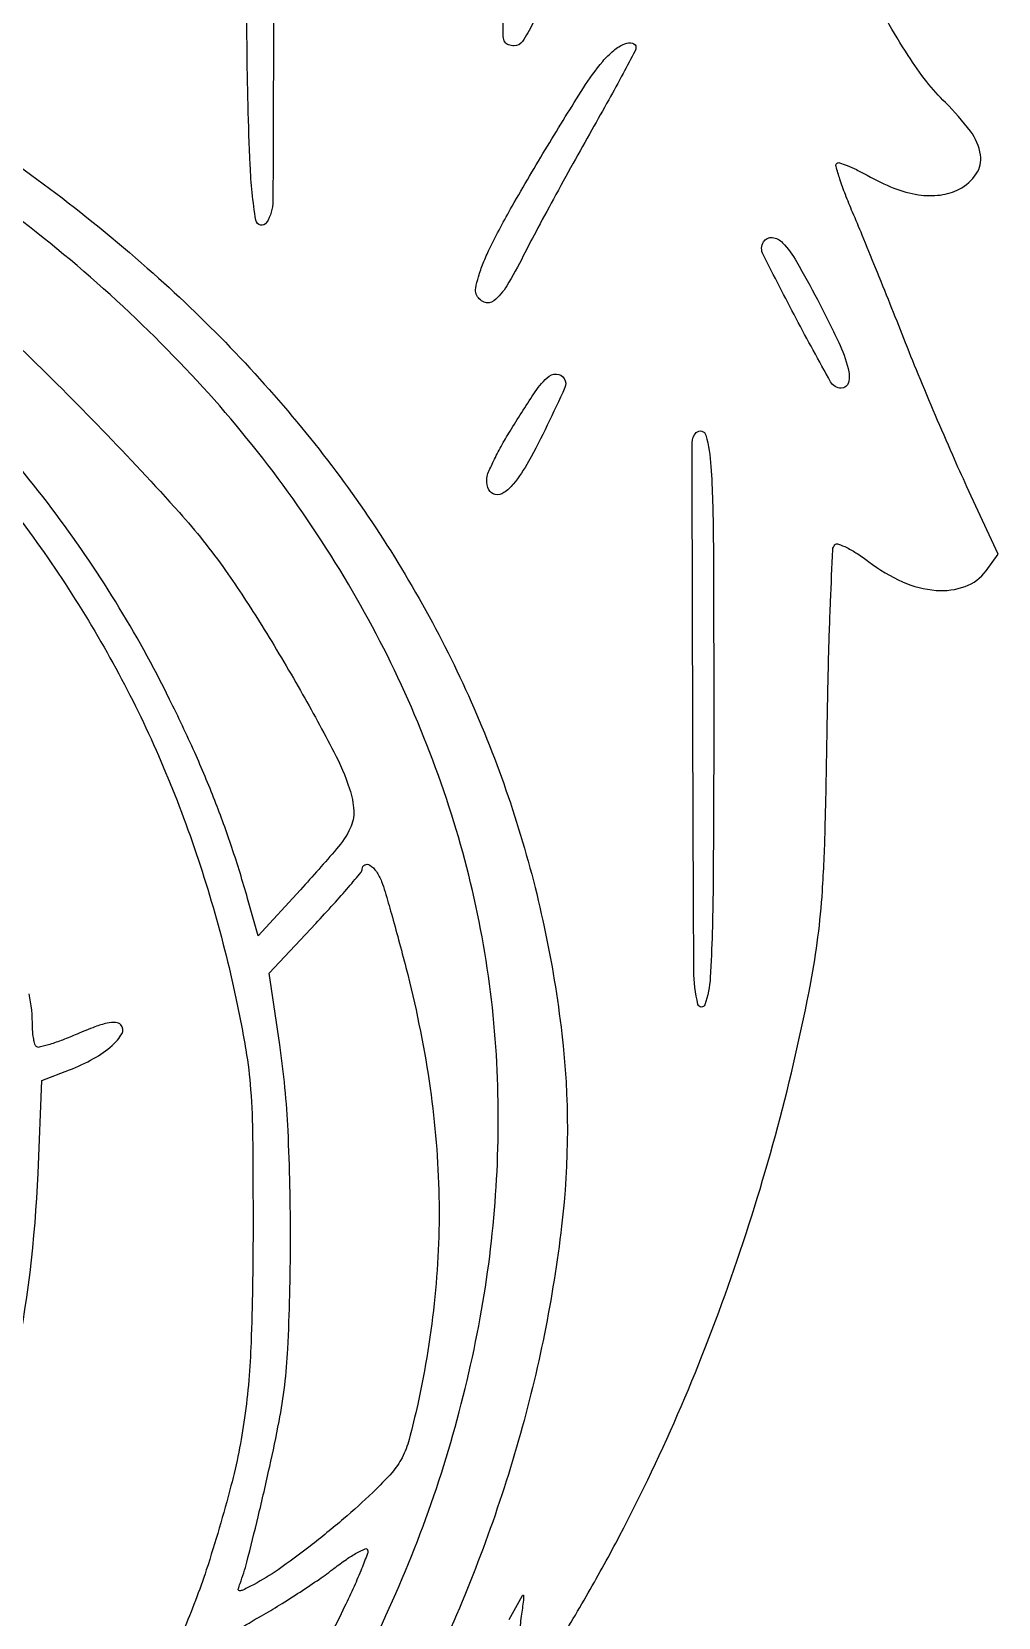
# Model space of a CAD drawing. Extents: x 118 to 879, y 65 to 960.
# Drawn here: x 723.9 to 879.2, y 255 to 509.8 of the extents above; entities that cross this region are included whole.
import ezdxf

# ---------------------------------------------------------------- set-up
doc = ezdxf.new("R2010")
doc.units = 0

msp = doc.modelspace()

# ---------------------------------------------------------------- linework, layer by layer
for points in [[(762.055504, 631.896291, -0.124002), (763.052751, 627.901762, -0.000203), (762.871459, 555.353289, -0.000179), (762.633935, 482.571865, -0.143185), (761.611617, 479.121584, -0.68815), (759.883381, 479.48481, -0.028317), (758.977312, 488.375386, -0.009297), (758.469087, 507.658624, -0.000859), (758.180814, 555.406272, -0.000757), (758.100889, 583.906512, -0.001205), (758.128183, 608.291046, -0.000235), (758.214137, 629.783109, -0.060432), (758.449866, 631.656272, -0.06118), (759.098206, 633.33724, -0.259075), (759.972306, 633.901803, -0.237327), (760.977919, 633.477154, -0.053502)], [(817.939327, 546.25, -0.076271), (817.705782, 545.015041, -0.001886), (815.765195, 539.579687, -0.004033), (813.407793, 533.215817, -0.002731), (810.623227, 526, -0.003226), (806.698402, 516.179314, -0.018593), (804.397434, 511.079468, -0.031166), (802.73502, 508.198313, -0.251391), (801.4339, 507.5, -0.083979), (800.494916, 507.658831, -0.175752), (799.928009, 508.120163, -0.11806), (799.654865, 508.988589, -0.028806), (799.63657, 510.5, -0.084301), (800.568486, 514.794362, -0.003931), (806.240248, 528.601788, -0.004055), (812.117013, 542.282411, -0.080604), (814.586564, 546.095653, -0.033556), (816.047378, 547.506911, -0.165244), (817.09893, 547.919048, -0.327633), (817.741759, 547.491221, -0.09655)], [(821, 507.239176, -0.122432), (820.863972, 506.691981, -0.001166), (818.914109, 503.033149, -0.003809), (816.62081, 498.831141, -0.002446), (813.899094, 493.989176, 0.002572), (810.89387, 488.639674, 0.002107), (807.735442, 482.892133, 0.002128), (804.876099, 477.582781, 0.005618), (802.887934, 473.75, -0.018592), (800.227484, 468.931284, -0.087273), (798.158868, 466.552376, -0.275277), (796.575218, 466.323226, -0.205533), (795.317146, 467.615913, -0.141446), (795.235384, 468.57121, -0.02257), (795.687416, 470.412165, -0.023458), (796.440355, 472.590318, -0.018639), (797.448397, 474.865913, -0.016522), (801.092378, 481.74207, -0.00577), (806.771909, 491.393463, -0.004745), (812.535731, 500.733054, -0.034286), (815.650835, 504.996887, -0.044675), (817.4122, 506.74632, -0.074078), (819.199665, 507.829529, -0.156896), (820.444607, 507.936457, -0.349585)], [(850.157262, 466.75, -0.009526), (853.592477, 459.841574, -0.044778), (855.123281, 455.685336, -0.123983), (855.16109, 453.420619, -0.348341), (854, 452.5, -0.272651), (852.274084, 453.516726, -0.004521), (846.753664, 463.693453, -0.004614), (841.427076, 473.955833, -0.261506), (841.513971, 476.022605, -0.287174), (842.89997, 476.705719, -0.181747), (844.566528, 475.878072, -0.056803), (846.820188, 472.830877, -0.010706)], [(809.474408, 454.041409, -0.249413), (809.568804, 452.584985, -0.006604), (806.739799, 446.534027, -0.013925), (803.729953, 440.72986, -0.043654), (801.275022, 437.090891, -0.074357), (799.773955, 435.715836, -0.192222), (798.364101, 435.410378, -0.245637), (797.368861, 436.164119, -0.110751), (797.000561, 437.809017, -0.100008), (797.199901, 438.793979, -0.012453), (798.102813, 440.794615, -0.014273), (799.315747, 443.139335, -0.011378), (800.75212, 445.598183, -0.007483), (804.554719, 451.57785, -0.055124), (806.7092, 454.180226, -0.20036), (808.205747, 454.766992, -0.254117)], [(833.5, 399.915026, -0.001958), (833.391658, 372.244426, -0.011704), (832.941264, 357.830455, -0.070813), (832.070236, 353.444262, -0.747336), (830.961221, 353.5, -0.058055), (830.299552, 358.941119, -0.000513), (830.13299, 400.526299, -0.000171), (830.019005, 443.735022, -0.199509), (830.6875, 445.354167, -0.577079), (832.228652, 444.941889, -0.050241), (833.046978, 439.941535, -0.014191), (833.42757, 428.563332, -0.001264)], [(780.101047, 373.25, -0.019649), (780.666566, 371.576802, -0.002716), (781.68539, 368.049785, -0.00311), (782.843793, 363.856923, -0.00263), (784.017916, 359.408842, -0.025736), (787.745611, 341.146611, -0.030753), (789.296035, 323.654738, -0.031573), (788.67496, 306.508258, -0.030031), (785.906061, 289.281929, -0.009661), (784.524614, 283.605812, -0.053283), (783.404246, 280.669661, -0.064984), (781.781026, 278.300959, -0.018464), (778.675185, 275.081823, -0.015282), (773.989594, 270.839208, -0.011626), (768.61271, 266.473213, -0.011619), (763.452705, 262.667149, -0.032191), (759.604231, 260.318598, -0.005737), (757.813375, 259.404186, -0.133563), (757.257722, 259.294401, -0.460658), (757.069407, 259.548948, -0.035012), (757.35301, 260.477547, 0.02871), (758.434817, 263.866368, 0.003795), (760.255888, 271.180843, 0.004729), (762.114835, 279.230414, 0.006509), (763.622412, 286.5, 0.035726), (765.028793, 298.159262, 0.011757), (765.462739, 315.438031, 0.012084), (765.061507, 333.211915, 0.025166), (763.719028, 347), (762.011771, 358.5), (769.505885, 366.484626, 0.004469), (772.378165, 369.600243, 0.006902), (774.798604, 372.348597, 0.002731), (776.817167, 374.731658, 0.176117), (777, 375.234626, -0.27581), (777.403244, 375.910033, -0.272355), (778.193677, 375.880384, -0.100518), (779.267097, 374.840218, -0.058954)]]:
    msp.add_lwpolyline(points, format="xyb", close=True)
for points in [[(602.77689, 521.39766, -0.025835), (636.556991, 504.698682, -0.029869), (664.948882, 486.480711, -0.0283), (691.509608, 464.701908, -0.032402), (715.478789, 439.615868, -0.040963), (734.00827, 413.438627, -0.042321), (747.567079, 385.333976, -0.0387), (756.686057, 354.5, -0.010636), (758.273419, 346.197637, -0.023607), (759.047167, 339.804156, -0.015881), (759.371122, 331.996781, -0.002655), (759.437088, 317, -0.0085), (759.117689, 299.170881, -0.025598), (758.071988, 287.055381, -0.02971), (755.89338, 276.121923, -0.015021), (751.92733, 262.641075, -0.024164), (748.197661, 252.865566, -0.009836)], [(674.760044, 515.524302, -0.035199), (711.147918, 495.469821, -0.038013), (743.381123, 470.96248, -0.041828), (768.666667, 444.418973, -0.046087), (788.274138, 414.842325, -0.047059), (801.8114, 382.757473, -0.047319), (809.079234, 348.76636, -0.058656), (809.045257, 317.891002, -0.040102), (802.124271, 283.472828, -0.038747), (789.359165, 249.149342, -0.04318), (771.817969, 218.5, -0.027763), (763.002222, 207.179298, -0.011847), (750.042237, 193.009648, -0.011914), (736.100821, 179.150543, -0.021804), (724, 168.643673, -0.034794), (692.866546, 147.259492, -0.030087), (657.55155, 129.225793, -0.029102), (619.077508, 115.0162, -0.027534), (578.5, 105.062583, -0.026686), (550.739783, 101.372939, -0.018478), (519.087537, 100.048276, -0.018028), (486.335082, 101.069771, -0.02065), (455.203867, 104.461623, -0.035884), (410.187724, 114.60178, -0.032132)], [(431.066303, 118.830234, 0.031155), (471.706323, 111.944351, 0.025884), (515.5, 109.586196, 0.021521), (552.304281, 111.095871, 0.028867), (585.352399, 115.812005, 0.02918), (617.355955, 124.250605, 0.022756), (651, 136.978016, 0.018521), (676.632298, 149.17698, 0.025995), (698.452305, 162.05613, 0.026668), (718.390546, 176.855144, 0.021126), (738.320473, 194.838024, 0.051171), (764.862358, 226.85246, 0.050741), (784.436508, 263.677587, 0.051534), (795.957314, 303.11942, 0.056447), (798.682395, 342.87551, 0.064129), (791.724415, 382.830027, 0.058674), (774.770721, 421.028261, 0.056205), (748.582405, 455.676765, 0.050112), (714.381613, 485.141438, 0.009432), (709.214283, 488.617295, 0.004774), (702.583974, 492.808683, 0.00474), (695.653577, 497.007378, 0.007043), (689.5, 500.539966, 0.018509), (664.219788, 513.382575, 0.014259)], [(807.710894, 249.54111, 0.008491), (813.332092, 258.942528, 0.009751), (818.368594, 268.109467, 0.019527), (828.26275, 288.917815, 0.018), (836.797872, 311.001609, 0.017831), (843.79831, 333.862686, 0.018224), (849.09505, 357, 0.015567), (850.256352, 364.313504, 0.015338), (850.967226, 371.721328, 0.009963), (851.408287, 381.500696, 0.002484), (851.731126, 397.5, -0.002529), (851.957653, 408.677084, -0.004036), (852.276648, 418.225894, -0.000959), (852.638467, 426.560504, -0.181443), (852.968908, 427.332832, -0.297284), (853.533202, 427.464723, -0.028493), (854.894621, 426.880614, -0.028994), (856.569753, 425.920977, -0.018443), (858.40568, 424.623858, 0.058333), (863.862968, 421.386363, 0.085487), (869.262371, 420.017196, 0.106895), (873.910754, 420.649502, 0.146913), (877.27411, 423.153237), (879.246014, 425.806474), (874.210997, 436.653237, -0.005255), (871.915285, 441.738073, -0.002726), (869.150322, 448.132513, -0.00271), (866.381137, 454.732807, -0.00412), (864.053616, 460.5, 0.001408), (861.864471, 466.010274, 0.001195), (859.522307, 471.817409, 0.001205), (857.363886, 477.095792, 0.003395), (855.82099, 480.772031, -0.008793), (854.669755, 483.600245, -0.013784), (853.790668, 486.074203, -0.007815), (853.155897, 488.139225, -0.273529), (853.276858, 488.610192, -0.27779), (853.703627, 488.716206, -0.018418), (854.948187, 488.282577, -0.022382), (856.471686, 487.607964, -0.014515), (858.171494, 486.699915, 0.03576), (862.464595, 484.635766, 0.057106), (866.391048, 483.580319, 0.068053), (869.905269, 483.535998, 0.088723), (872.972141, 484.485593, 0.12552), (875.703765, 486.915375, 0.190627), (876.380679, 489.980661, 0.120835), (874.775345, 493.778762, 0.039376), (870.736661, 498.391821, -0.033557), (867.73372, 501.742451, -0.022603), (864.754604, 505.929178, -0.016076), (861.313197, 511.656062, -0.0057)], [(722.172374, 458.798596, -0.009102), (735.179901, 445.826512, -0.008903), (747.596406, 432.518421, -0.030115), (755, 423.225795, -0.014356), (760.84121, 414.383992, -0.009496), (767.05947, 403.91838, -0.008582), (772.450141, 394.0499, -0.041029), (774.952085, 388.145183, -0.065706), (775.623828, 384.605614, -0.127946), (775.061624, 381.806052, -0.064375), (772.880551, 378.486193, -0.007762), (767.062312, 371.92376), (760.283513, 364.512926), (758.569043, 370.506463, 0.010748), (756.036757, 378.689495, 0.012958), (753.29607, 386.255833, 0.012394), (750.062612, 393.941729, 0.008507), (746.033295, 402.5, 0.024204), (737.355692, 418.180997, 0.023249), (727.094239, 433.169655, 0.021855), (714.869104, 447.966361, 0.016704)], [(721.024538, 294.659137, 0.03971), (724.88066, 326.373316), (725.5, 341.246633), (729.918977, 342.971351, 0.032906), (733.802975, 344.789925, 0.053729), (736.778745, 346.874391, 0.081214), (738.374966, 348.807152, 0.340751), (738.194128, 350.205872, 0.18742), (737.352284, 350.576635, 0.063028), (735.990809, 350.46533, 0.038598), (734.019291, 349.888541, 0.011858), (731.14464, 348.722027, -0.011312), (728.820412, 347.77591, -0.01741), (726.765861, 347.074139, -0.012028), (725.073316, 346.605217, -0.263778), (724.596312, 346.737022, -0.12496), (724.364607, 347.126413, -0.02509), (724.172837, 347.917021, -0.025072), (724.038884, 348.883932, -0.021118), (723.99207, 349.916667, 0.049246), (723.452599, 355.214291, 0.006712)], [(756.813418, 252.865511, -0.015396), (760.80222, 255.283924, 0.009519), (763.731364, 257.013117, 0.006466), (767.001277, 259.087209, 0.006517), (770.107165, 261.172273, 0.012976), (772.5, 262.917681, -0.013521), (774.441664, 264.330756, -0.023759), (776.129445, 265.376187, -0.021932), (777.456101, 266.03878, -0.43154), (777.834281, 265.880914, -0.181889), (777.834727, 265.253302, -0.00575), (776.893887, 262.83215, -0.010486), (775.674043, 259.971749, -0.007001), (774.163523, 256.747157, -0.026303), (763.919798, 238.202841, -0.019463)], [(800.614008, 254.653125, -0.001825), (802.737221, 258.546266, -0.764301), (802.928501, 258.5, -0.038437), (802.894513, 257.800368, -0.001478), (802.561979, 255.223437, -0.002637), (802.143062, 252.174949, -0.001855)]]:
    msp.add_lwpolyline(points, format="xyb")

doc.saveas('drawing.dxf')
